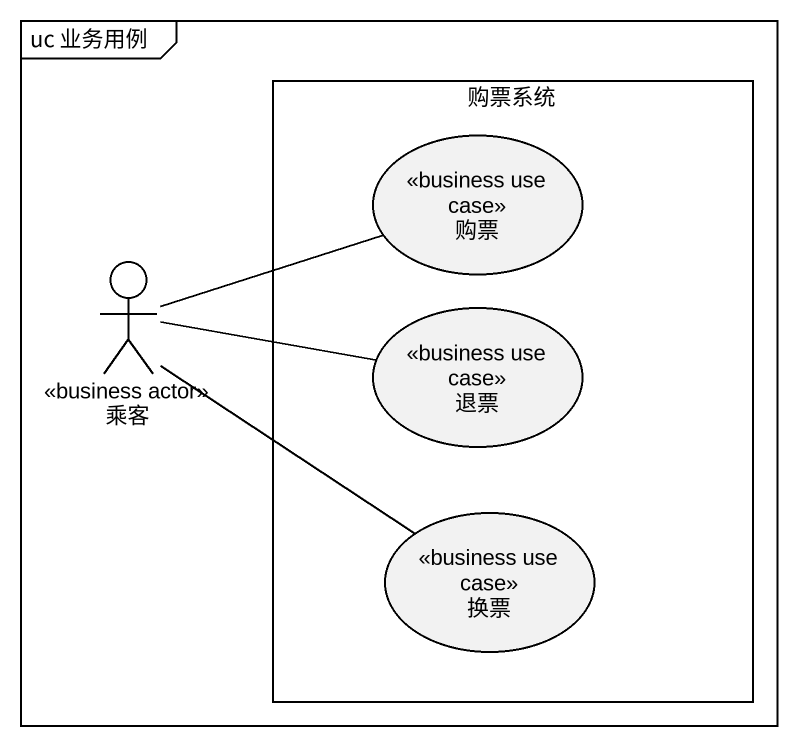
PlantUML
@startuml
mainframe uc 业务用例
rectangle 购票系统 {
  usecase 购票 <<business use case>>
  usecase 退票 <<business use case>>
  usecase 换票 <<business use case>>
}
actor 乘客 <<business actor>>
乘客 -right- 购票
乘客 -right- 退票
乘客 -- 换票
@enduml
